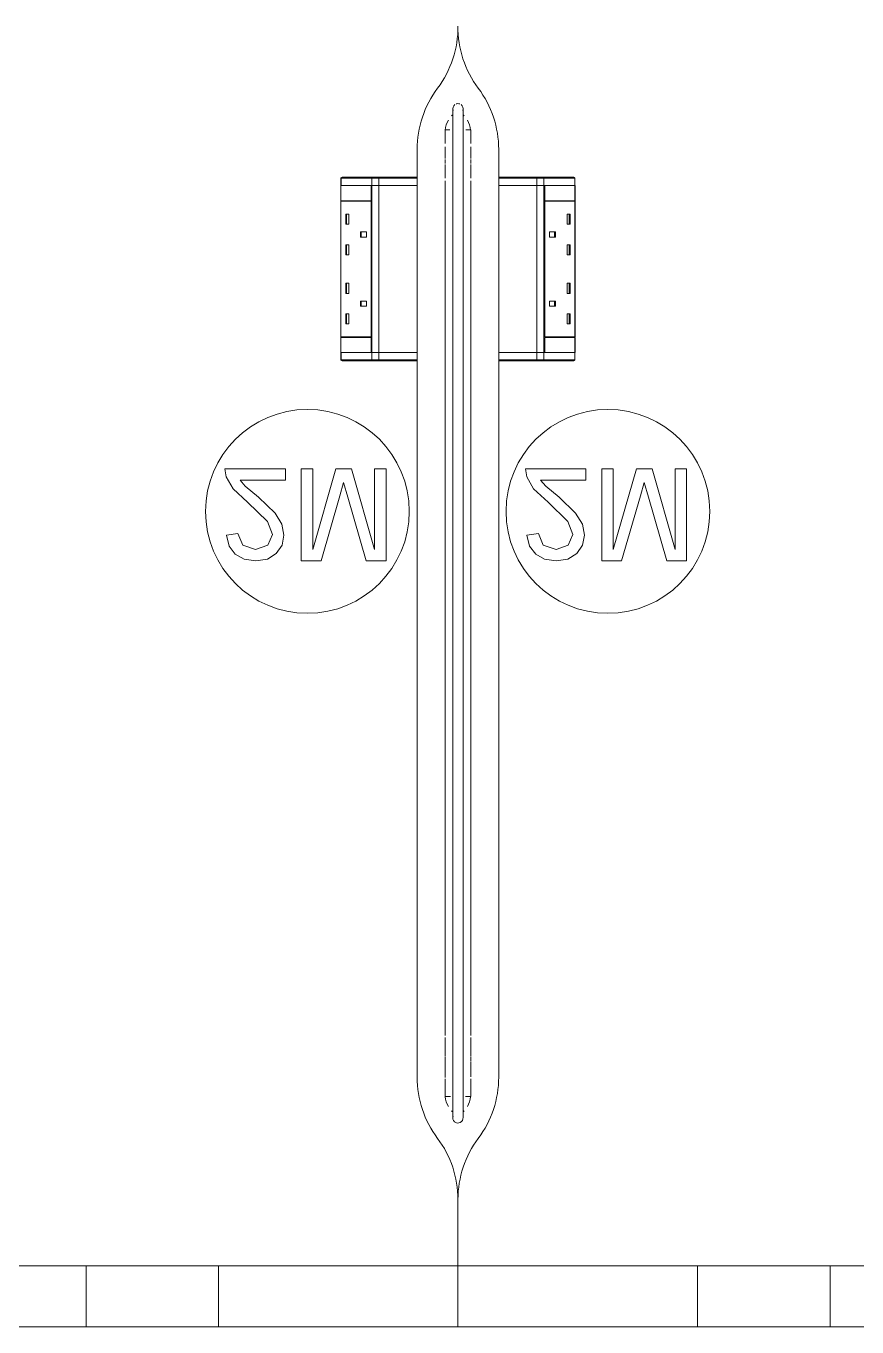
# Model space of a CAD drawing. Header units: millimetres. Extents: x 79795 to 317870, y -36033 to 97293.
# Drawn here: x 203024 to 203840, y 10676 to 11952 of the extents above; entities that cross this region are included whole.
import ezdxf

# ---------------------------------------------------------------- set-up
doc = ezdxf.new("R2010")
doc.units = ezdxf.units.MM
doc.header["$MEASUREMENT"] = 0
doc.layers.add('I-FURN', color=8, linetype='CONTINUOUS', lineweight=9)

msp = doc.modelspace()

# ---------------------------------------------------------------- linework, layer by layer
at = {"layer": 'I-FURN'}
for p, q in [((203443.1, 11871), (203443.1, 11870.9)), ((203443.1, 11870.9), (203443.1, 11870.7)), ((203443.1, 11870.7), (203443.1, 11870.5)), ((203443.1, 11870.5), (203443.1, 11870.1)), ((203443.1, 11870.1), (203443.1, 11869.6)), ((203443.1, 11869.6), (203443.1, 11868.9)), ((203443.1, 11868.9), (203443.1, 11868.2)), ((203443.1, 11868.2), (203443.1, 11867.4)), ((203453.1, 11870.9), (203453.1, 11871)), ((203453.1, 11871), (203453.1, 11871)), ((203453.1, 11870.7), (203453.1, 11870.9)), ((203453.1, 11870.4), (203453.1, 11870.7)), ((203453.1, 11869.9), (203453.1, 11870.4)), ((203453.1, 11869.4), (203453.1, 11869.9)), ((203453.1, 11868.8), (203453.1, 11869.4)), ((203453.1, 11868), (203453.1, 11868.8)), ((203453.1, 11867.1), (203453.1, 11868)), ((203443.1, 11867.4), (203443.1, 11866.4)), ((203443.1, 11866.4), (203443.1, 11865.4)), ((203443.1, 11865.4), (203443.1, 11864.2)), ((203443.1, 11864.2), (203443.1, 11863)), ((203443.1, 11863), (203443.1, 11861.6)), ((203443.1, 11861.6), (203443.1, 11860.1)), ((203443.1, 11860.1), (203443.1, 11858.6)), ((203443.1, 11858.6), (203443.1, 11856.9)), ((203443.1, 11856.9), (203443.1, 11855.2)), ((203443.1, 11855.2), (203443.1, 11853.4)), ((203453.1, 11866.2), (203453.1, 11867.1)), ((203453.1, 11865.1), (203453.1, 11866.2)), ((203453.1, 11863.9), (203453.1, 11865.1)), ((203453.1, 11862.6), (203453.1, 11863.9)), ((203453.1, 11861.2), (203453.1, 11862.6)), ((203453.1, 11859.7), (203453.1, 11861.2)), ((203453.1, 11858.1), (203453.1, 11859.7)), ((203453.1, 11856.5), (203453.1, 11858.1)), ((203453.1, 11854.7), (203453.1, 11856.5)), ((203440.1, 11850.1), (203435.6, 11850.1)), ((203435.6, 11846.6), (203435.6, 11850.1)), ((203435.6, 11845.4), (203435.6, 11846.3)), ((203435.6, 11837), (203435.6, 11845)), ((203443.1, 11853.4), (203443.1, 11851.5)), ((203443.1, 11851.5), (203443.1, 11849.5)), ((203443.1, 11849.5), (203443.1, 11847.4)), ((203443.1, 11847.4), (203443.1, 11845.2)), ((203443.1, 11845.2), (203443.1, 11843)), ((203443.1, 11843), (203443.1, 11840.7)), ((203453.1, 11852.9), (203453.1, 11854.7)), ((203453.1, 11850.9), (203453.1, 11852.9)), ((203453.1, 11848.9), (203453.1, 11850.9)), ((203453.1, 11846.8), (203453.1, 11848.9)), ((203453.1, 11844.6), (203453.1, 11846.8)), ((203453.1, 11842.4), (203453.1, 11844.6)), ((203453.1, 11840.1), (203453.1, 11842.4)), ((203460.6, 11850.1), (203456, 11850.1)), ((203460.6, 11850.1), (203460.6, 11846.6)), ((203460.6, 11846.3), (203460.6, 11845.4)), ((203460.6, 11845), (203460.6, 11837)), ((203408.1, 11802.8), (203408.1, 11831)), ((203408.1, 11831), (203408.1, 11802.8)), ((203435.6, 11822), (203435.6, 11833.5)), ((203443.1, 11840.7), (203443.1, 11838.4)), ((203443.1, 11838.4), (203443.1, 11836)), ((203443.1, 11836), (203443.1, 11833.5)), ((203443.1, 11833.5), (203443.1, 11831)), ((203443.1, 11831), (203443.1, 11828.4)), ((203453.1, 11837.7), (203453.1, 11840.1)), ((203453.1, 11835.3), (203453.1, 11837.7)), ((203453.1, 11832.8), (203453.1, 11835.3)), ((203453.1, 11830.3), (203453.1, 11832.8)), ((203453.1, 11827.7), (203453.1, 11830.3)), ((203460.6, 11833.5), (203460.6, 11822)), ((203488.1, 11831), (203488.1, 11802.8)), ((203488.1, 11802.8), (203488.1, 11831)), ((203435.6, 11817.1), (203435.6, 11821.2)), ((203443.1, 11828.4), (203443.1, 11825.8)), ((203443.1, 11825.8), (203443.1, 11823.1)), ((203443.1, 11823.1), (203443.1, 11820.4)), ((203443.1, 11820.4), (203443.1, 11817.7)), ((203443.1, 11817.7), (203443.1, 11814.9)), ((203453.1, 11825), (203453.1, 11827.7)), ((203453.1, 11822.4), (203453.1, 11825)), ((203453.1, 11819.7), (203453.1, 11822.4)), ((203453.1, 11816.9), (203453.1, 11819.7)), ((203453.1, 11814.1), (203453.1, 11816.9)), ((203460.6, 11821.2), (203460.6, 11817.1)), ((203435.6, 11803), (203435.6, 11816.3)), ((203443.1, 11814.9), (203443.1, 11812.1)), ((203443.1, 11812.1), (203443.1, 11809.3)), ((203443.1, 11809.3), (203443.1, 11806.5)), ((203443.1, 11806.5), (203443.1, 11803.7)), ((203453.1, 11811.4), (203453.1, 11814.1)), ((203453.1, 11808.5), (203453.1, 11811.4)), ((203453.1, 11805.7), (203453.1, 11808.5)), ((203453.1, 11802.9), (203453.1, 11805.7)), ((203460.6, 11816.3), (203460.6, 11803)), ((203333.1, 11795.7), (203333.1, 11780.7)), ((203362.9, 11795.7), (203333.1, 11795.7)), ((203333.3, 11795.8), (203333.3, 11802.8)), ((203333.4, 11802.8), (203333.3, 11802.8)), ((203333.3, 11795.8), (203333.3, 11802.8)), ((203333.3, 11795.8), (203333.3, 11802.8)), ((203333.4, 11795.8), (203333.3, 11795.8)), ((203333.3, 11631.8), (203333.3, 11795.7)), ((203363.7, 11802.8), (203333.4, 11802.8)), ((203333.4, 11802.8), (203333.4, 11795.8)), ((203363.7, 11795.8), (203333.4, 11795.8)), ((203333.6, 11803.6), (203333.6, 11803.5)), ((203334.3, 11803.8), (203364.5, 11803.8)), ((203334.3, 11803.8), (203364.5, 11803.8)), ((203362.9, 11780.7), (203362.9, 11795.7)), ((203362.9, 11795.7), (203365.3, 11795.7)), ((203363.1, 11795.7), (203363.1, 11780.7)), ((203363.7, 11795.7), (203363.1, 11795.7)), ((203370.6, 11802.8), (203363.7, 11802.8)), ((203363.7, 11802.8), (203363.7, 11795.8)), ((203370.6, 11795.8), (203363.7, 11795.8)), ((203363.7, 11795.7), (203370.6, 11795.7)), ((203363.7, 11631.8), (203363.7, 11795.7)), ((203403.1, 11803.8), (203364.5, 11803.8)), ((203364.5, 11803.8), (203370.1, 11803.8)), ((203370.1, 11803.8), (203407.1, 11803.8)), ((203408.1, 11802.8), (203370.6, 11802.8)), ((203370.6, 11802.8), (203370.6, 11795.8)), ((203408.1, 11795.8), (203370.6, 11795.8)), ((203370.6, 11795.7), (203408.1, 11795.7)), ((203370.6, 11631.8), (203370.6, 11795.7)), ((203403.1, 11802.8), (203403.1, 11803.8)), ((203407.1, 11803.8), (203403.1, 11803.8)), ((203407.1, 11803.8), (203407.1, 11803.8)), ((203408.1, 11802.8), (203408.1, 11795.8)), ((203408.1, 11802.8), (203408.1, 11795.8)), ((203408.1, 11795.7), (203408.1, 11631.8)), ((203408.1, 11631.8), (203408.1, 11795.7)), ((203435.6, 10961.9), (203435.6, 11800.1)), ((203443.1, 11803.7), (203443.1, 11800.8)), ((203443.1, 11800.8), (203443.1, 11800.1)), ((203443.1, 11800.1), (203443.1, 10961.9)), ((203453.1, 11800.1), (203453.1, 11802.9)), ((203453.1, 10961.9), (203453.1, 11800.1)), ((203460.6, 11800.1), (203460.6, 10961.9)), ((203488.1, 11795.8), (203488.1, 11802.8)), ((203525.5, 11802.8), (203488.1, 11802.8)), ((203488.1, 11802.8), (203488.1, 11795.8)), ((203525.5, 11795.8), (203488.1, 11795.8)), ((203488.1, 11631.8), (203488.1, 11795.7)), ((203488.1, 11795.7), (203488.1, 11631.8)), ((203488.1, 11795.7), (203525.5, 11795.7)), ((203493.1, 11803.8), (203489.1, 11803.8)), ((203489.1, 11803.8), (203526.1, 11803.8)), ((203493.1, 11803.8), (203493.1, 11802.8)), ((203531.6, 11803.8), (203493.1, 11803.8)), ((203532.5, 11802.8), (203525.5, 11802.8)), ((203525.5, 11802.8), (203525.5, 11795.8)), ((203532.5, 11795.8), (203525.5, 11795.8)), ((203525.5, 11795.7), (203525.5, 11631.8)), ((203525.5, 11795.7), (203532.5, 11795.7)), ((203526.1, 11803.8), (203531.6, 11803.8)), ((203531.6, 11803.8), (203561.9, 11803.8)), ((203531.6, 11803.8), (203561.9, 11803.8)), ((203562.7, 11802.8), (203532.5, 11802.8)), ((203532.5, 11802.8), (203532.5, 11795.8)), ((203562.7, 11795.8), (203532.5, 11795.8)), ((203532.5, 11795.7), (203532.5, 11631.8)), ((203533.1, 11795.7), (203532.5, 11795.7)), ((203533.1, 11780.7), (203533.1, 11795.7)), ((203533.3, 11795.7), (203533.3, 11780.7)), ((203563.1, 11795.7), (203533.3, 11795.7)), ((203562.6, 11803.5), (203562.6, 11803.6)), ((203562.9, 11802.8), (203562.7, 11802.8)), ((203562.7, 11802.8), (203562.7, 11795.8)), ((203562.9, 11795.8), (203562.7, 11795.8)), ((203562.9, 11802.8), (203562.9, 11795.8)), ((203562.9, 11802.8), (203562.9, 11795.8)), ((203562.9, 11795.8), (203562.9, 11802.8)), ((203562.9, 11795.7), (203562.9, 11631.8)), ((203563.1, 11780.7), (203563.1, 11795.7)), ((203333.1, 11780.7), (203362.9, 11780.7)), ((203333.1, 11780.2), (203333.1, 11647.2)), ((203333.1, 11780.2), (203362.9, 11780.2)), ((203333.4, 11780.7), (203333.4, 11780.2)), ((203362.9, 11647.2), (203362.9, 11780.2)), ((203363.1, 11780.2), (203363.1, 11647.2)), ((203533.1, 11647.2), (203533.1, 11780.2)), ((203533.3, 11780.7), (203563.1, 11780.7)), ((203533.3, 11780.2), (203533.3, 11647.2)), ((203563.1, 11780.2), (203533.3, 11780.2)), ((203562.7, 11780.2), (203562.7, 11780.7)), ((203563.1, 11647.2), (203563.1, 11780.2)), ((203338.1, 11767.6), (203340.9, 11767.6)), ((203338.1, 11757.6), (203338.1, 11767.6)), ((203338.8, 11757.6), (203338.8, 11767.6)), ((203340.9, 11757.6), (203340.9, 11767.6)), ((203558.1, 11767.6), (203555.2, 11767.6)), ((203555.2, 11767.6), (203555.2, 11757.6)), ((203557.4, 11767.6), (203557.4, 11757.6)), ((203558.1, 11767.6), (203558.1, 11757.6)), ((203338.1, 11757.6), (203340.9, 11757.6)), ((203558.1, 11757.6), (203555.2, 11757.6)), ((203352.4, 11750.1), (203358.2, 11750.1)), ((203352.4, 11745.1), (203352.4, 11750.1)), ((203352.4, 11745.1), (203358.2, 11745.1)), ((203353.2, 11745.1), (203353.2, 11750.1)), ((203358.2, 11745.1), (203358.2, 11750.1)), ((203538, 11745.1), (203538, 11750.1)), ((203538, 11750.1), (203543.8, 11750.1)), ((203543.8, 11745.1), (203538, 11745.1)), ((203543, 11750.1), (203543, 11745.1)), ((203543.8, 11750.1), (203543.8, 11745.1)), ((203338.1, 11737.6), (203340.9, 11737.6)), ((203338.1, 11727.6), (203338.1, 11737.6)), ((203338.1, 11727.6), (203340.9, 11727.6)), ((203338.8, 11727.6), (203338.8, 11737.6)), ((203340.9, 11727.6), (203340.9, 11737.6)), ((203558.1, 11737.6), (203555.2, 11737.6)), ((203555.2, 11737.6), (203555.2, 11727.6)), ((203558.1, 11727.6), (203555.2, 11727.6)), ((203557.4, 11737.6), (203557.4, 11727.6)), ((203558.1, 11737.6), (203558.1, 11727.6)), ((203338.1, 11699.8), (203340.9, 11699.8)), ((203338.1, 11689.8), (203338.1, 11699.8)), ((203338.1, 11689.8), (203340.9, 11689.8)), ((203338.8, 11689.8), (203338.8, 11699.8)), ((203340.9, 11689.8), (203340.9, 11699.8)), ((203558.1, 11699.8), (203555.2, 11699.8)), ((203555.2, 11699.8), (203555.2, 11689.8)), ((203558.1, 11689.8), (203555.2, 11689.8)), ((203557.4, 11699.8), (203557.4, 11689.8)), ((203558.1, 11699.8), (203558.1, 11689.8)), ((203352.4, 11682.3), (203358.2, 11682.3)), ((203352.4, 11677.3), (203352.4, 11682.3)), ((203358.2, 11677.3), (203352.4, 11677.3)), ((203353.2, 11677.3), (203353.2, 11682.3)), ((203358.2, 11682.3), (203358.2, 11677.3)), ((203543.8, 11682.3), (203538, 11682.3)), ((203538, 11682.3), (203538, 11677.3)), ((203543.8, 11677.3), (203538, 11677.3)), ((203543, 11682.3), (203543, 11677.3)), ((203543.8, 11682.3), (203543.8, 11677.3)), ((203338.1, 11669.8), (203340.9, 11669.8)), ((203338.1, 11659.8), (203338.1, 11669.8)), ((203338.8, 11659.8), (203338.8, 11669.8)), ((203340.9, 11659.8), (203340.9, 11669.8)), ((203558.1, 11669.8), (203555.2, 11669.8)), ((203555.2, 11669.8), (203555.2, 11659.8)), ((203557.4, 11669.8), (203557.4, 11659.8)), ((203558.1, 11669.8), (203558.1, 11659.8)), ((203338.1, 11659.8), (203340.9, 11659.8)), ((203558.1, 11659.8), (203555.2, 11659.8)), ((203333.1, 11647.2), (203362.9, 11647.2)), ((203362.9, 11646.7), (203333.1, 11646.7)), ((203333.1, 11646.7), (203333.1, 11631.7)), ((203333.4, 11647.2), (203333.4, 11646.7)), ((203362.9, 11631.7), (203362.9, 11646.7)), ((203363.1, 11646.7), (203363.1, 11631.8)), ((203533.1, 11631.8), (203533.1, 11646.7)), ((203563.1, 11647.2), (203533.3, 11647.2)), ((203533.3, 11646.7), (203533.3, 11631.7)), ((203563.1, 11646.7), (203533.3, 11646.7)), ((203562.7, 11646.7), (203562.7, 11647.2)), ((203563.1, 11631.7), (203563.1, 11646.7)), ((203333.1, 11631.7), (203362.9, 11631.7)), ((203333.3, 11624.7), (203333.3, 11631.7)), ((203333.3, 11624.7), (203333.3, 11631.7)), ((203333.3, 11631.7), (203333.3, 11624.7)), ((203333.3, 11631.7), (203333.4, 11631.7)), ((203333.4, 11624.7), (203333.4, 11631.7)), ((203333.4, 11631.7), (203363.7, 11631.7)), ((203363.1, 11631.8), (203363.7, 11631.8)), ((203370.6, 11631.8), (203363.7, 11631.8)), ((203363.7, 11624.7), (203363.7, 11631.7)), ((203363.7, 11631.7), (203370.6, 11631.7)), ((203408.1, 11631.8), (203370.6, 11631.8)), ((203370.6, 11624.7), (203370.6, 11631.7)), ((203370.6, 11631.7), (203408.1, 11631.7)), ((203408.1, 11631.7), (203408.1, 11624.7)), ((203408.1, 11624.7), (203408.1, 11631.7)), ((203525.5, 11631.8), (203488.1, 11631.8)), ((203488.1, 11624.7), (203488.1, 11631.7)), ((203488.1, 11624.7), (203488.1, 11631.7)), ((203488.1, 11631.7), (203525.5, 11631.7)), ((203532.5, 11631.8), (203525.5, 11631.8)), ((203525.5, 11624.7), (203525.5, 11631.7)), ((203525.5, 11631.7), (203532.5, 11631.7)), ((203533.3, 11631.7), (203530.8, 11631.7)), ((203532.5, 11631.8), (203533.1, 11631.8)), ((203532.5, 11624.7), (203532.5, 11631.7)), ((203532.5, 11631.7), (203562.7, 11631.7)), ((203533.3, 11631.7), (203563.1, 11631.7)), ((203562.7, 11624.7), (203562.7, 11631.7)), ((203562.7, 11631.7), (203562.9, 11631.7)), ((203562.9, 11631.7), (203562.9, 11624.7)), ((203562.9, 11631.7), (203562.9, 11624.7)), ((203562.9, 11631.7), (203562.9, 11624.7)), ((203333.3, 11624.7), (203333.4, 11624.7)), ((203333.4, 11624.7), (203363.7, 11624.7)), ((203333.6, 11623.9), (203333.6, 11623.9)), ((203364.5, 11623.7), (203334.3, 11623.7)), ((203364.5, 11623.7), (203334.3, 11623.7)), ((203363.7, 11624.7), (203370.6, 11624.7)), ((203364.5, 11623.7), (203403.1, 11623.7)), ((203370.1, 11623.7), (203364.5, 11623.7)), ((203407.1, 11623.7), (203370.1, 11623.7)), ((203370.6, 11624.7), (203408.1, 11624.7)), ((203403.1, 11623.7), (203403.1, 11624.7)), ((203403.1, 11623.7), (203407.1, 11623.7)), ((203408.1, 10921), (203408.1, 11624.7)), ((203408.1, 11624.7), (203408.1, 10921)), ((203488.1, 11624.7), (203488.1, 10921)), ((203488.1, 10921), (203488.1, 11624.7)), ((203488.1, 11624.7), (203525.5, 11624.7)), ((203489.1, 11623.7), (203489.1, 11623.7)), ((203526.1, 11623.7), (203489.1, 11623.7)), ((203489.1, 11623.7), (203493.1, 11623.7)), ((203493.1, 11624.7), (203493.1, 11623.7)), ((203493.1, 11623.7), (203531.6, 11623.7)), ((203525.5, 11624.7), (203532.5, 11624.7)), ((203531.6, 11623.7), (203526.1, 11623.7)), ((203561.9, 11623.7), (203531.6, 11623.7)), ((203561.9, 11623.7), (203531.6, 11623.7)), ((203532.5, 11624.7), (203562.7, 11624.7)), ((203562.6, 11623.9), (203562.6, 11623.9)), ((203562.7, 11624.7), (203562.9, 11624.7)), ((203278.7, 11517.8), (203219.4, 11517.8)), ((203219.4, 11517.8), (203220.6, 11510)), ((203278.7, 11506.5), (203278.7, 11517.8)), ((203294.2, 11517.8), (203294.2, 11427.4)), ((203305.5, 11517.8), (203294.2, 11517.8)), ((203328.3, 11517.8), (203305.5, 11438.7)), ((203305.5, 11438.7), (203305.5, 11517.8)), ((203343.6, 11517.8), (203328.3, 11517.8)), ((203366.3, 11438.7), (203343.6, 11517.8)), ((203377.6, 11517.8), (203366.3, 11517.8)), ((203366.3, 11517.8), (203366.3, 11438.7)), ((203377.6, 11427.4), (203377.6, 11517.8)), ((203573.7, 11517.8), (203514.4, 11517.8)), ((203514.4, 11517.8), (203515.6, 11510)), ((203573.7, 11506.5), (203573.7, 11517.8)), ((203589.2, 11517.8), (203589.2, 11427.4)), ((203600.5, 11517.8), (203589.2, 11517.8)), ((203623.3, 11517.8), (203600.5, 11438.7)), ((203600.5, 11438.7), (203600.5, 11517.8)), ((203638.6, 11517.8), (203623.3, 11517.8)), ((203661.3, 11438.7), (203638.6, 11517.8)), ((203672.6, 11517.8), (203661.3, 11517.8)), ((203661.3, 11517.8), (203661.3, 11438.7)), ((203672.6, 11427.4), (203672.6, 11517.8)), ((203220.6, 11510), (203227.4, 11498)), ((203227.4, 11498), (203241.6, 11484.9)), ((203239.4, 11500.8), (203234.3, 11506.5)), ((203234.3, 11506.5), (203278.7, 11506.5)), ((203252.4, 11489.9), (203239.4, 11500.8)), ((203332.2, 11491.1), (203335.9, 11504.4)), ((203335.9, 11504.4), (203340, 11490)), ((203515.6, 11510), (203522.4, 11498)), ((203522.4, 11498), (203536.6, 11484.9)), ((203534.4, 11500.8), (203529.3, 11506.5)), ((203529.3, 11506.5), (203573.7, 11506.5)), ((203547.4, 11489.9), (203534.4, 11500.8)), ((203627.2, 11491.1), (203630.9, 11504.4)), ((203630.9, 11504.4), (203635, 11490)), ((203268.6, 11474.4), (203252.4, 11489.9)), ((203313.7, 11427.4), (203332.2, 11491.1)), ((203340, 11490), (203358.1, 11427.4)), ((203563.6, 11474.4), (203547.4, 11489.9)), ((203608.7, 11427.4), (203627.2, 11491.1)), ((203635, 11490), (203653.1, 11427.4)), ((203241.6, 11484.9), (203261.1, 11466.1)), ((203275.3, 11463.3), (203268.6, 11474.4)), ((203536.6, 11484.9), (203556.1, 11466.1)), ((203570.3, 11463.3), (203563.6, 11474.4)), ((203261.1, 11466.1), (203266, 11453.3)), ((203277.3, 11452.6), (203275.3, 11463.3)), ((203556.1, 11466.1), (203561, 11453.3)), ((203572.3, 11452.6), (203570.3, 11463.3)), ((203232.1, 11454.3), (203220.8, 11452.8)), ((203220.8, 11452.8), (203223.5, 11441.9)), ((203236.8, 11442.8), (203232.1, 11454.3)), ((203266, 11453.3), (203261.4, 11442.9)), ((203275.4, 11442.8), (203277.3, 11452.6)), ((203527.1, 11454.3), (203515.8, 11452.8)), ((203515.8, 11452.8), (203518.5, 11441.9)), ((203531.8, 11442.8), (203527.1, 11454.3)), ((203561, 11453.3), (203556.4, 11442.9)), ((203570.4, 11442.8), (203572.3, 11452.6)), ((203223.5, 11441.9), (203229.4, 11433.9)), ((203249.4, 11438.7), (203236.8, 11442.8)), ((203261.4, 11442.9), (203249.4, 11438.7)), ((203261.1, 11429.2), (203269.8, 11434.7)), ((203269.8, 11434.7), (203275.4, 11442.8)), ((203518.5, 11441.9), (203524.4, 11433.9)), ((203544.4, 11438.7), (203531.8, 11442.8)), ((203556.4, 11442.9), (203544.4, 11438.7)), ((203556.1, 11429.2), (203564.8, 11434.7)), ((203564.8, 11434.7), (203570.4, 11442.8)), ((203229.4, 11433.9), (203238.2, 11429)), ((203238.2, 11429), (203249.6, 11427.4)), ((203249.6, 11427.4), (203261.1, 11429.2)), ((203294.2, 11427.4), (203313.7, 11427.4)), ((203358.1, 11427.4), (203377.6, 11427.4)), ((203524.4, 11433.9), (203533.2, 11429)), ((203533.2, 11429), (203544.6, 11427.4)), ((203544.6, 11427.4), (203556.1, 11429.2)), ((203589.2, 11427.4), (203608.7, 11427.4)), ((203653.1, 11427.4), (203672.6, 11427.4)), ((203443.1, 10961.9), (203443.1, 10958.6)), ((203453.1, 10961), (203453.1, 10961.9)), ((203435.6, 10942.1), (203435.6, 10959.8)), ((203443.1, 10958.6), (203443.1, 10955.4)), ((203443.1, 10955.4), (203443.1, 10952.2)), ((203443.1, 10952.2), (203443.1, 10949)), ((203453.1, 10957.8), (203453.1, 10961)), ((203453.1, 10954.5), (203453.1, 10957.8)), ((203453.1, 10951.3), (203453.1, 10954.5)), ((203453.1, 10948.1), (203453.1, 10951.3)), ((203460.6, 10959.8), (203460.6, 10942.1)), ((203435.6, 10936.5), (203435.6, 10941.4)), ((203435.6, 10920.8), (203435.6, 10936.6)), ((203443.1, 10949), (203443.1, 10945.8)), ((203443.1, 10945.8), (203443.1, 10942.6)), ((203443.1, 10942.6), (203443.1, 10939.5)), ((203443.1, 10939.5), (203443.1, 10936.4)), ((203443.1, 10936.4), (203443.1, 10933.4)), ((203453.1, 10945), (203453.1, 10948.1)), ((203453.1, 10941.8), (203453.1, 10945)), ((203453.1, 10938.7), (203453.1, 10941.8)), ((203453.1, 10935.6), (203453.1, 10938.7)), ((203460.6, 10941.4), (203460.6, 10936.5)), ((203443.1, 10933.4), (203443.1, 10930.4)), ((203443.1, 10930.4), (203443.1, 10927.4)), ((203443.1, 10927.4), (203443.1, 10924.5)), ((203443.1, 10924.5), (203443.1, 10921.7)), ((203453.1, 10932.6), (203453.1, 10935.6)), ((203453.1, 10929.6), (203453.1, 10932.6)), ((203453.1, 10926.6), (203453.1, 10929.6)), ((203453.1, 10923.7), (203453.1, 10926.6)), ((203453.1, 10920.9), (203453.1, 10923.7)), ((203460.6, 10935.6), (203460.6, 10921.3)), ((203435.6, 10901.9), (203435.6, 10919.5)), ((203443.1, 10921.7), (203443.1, 10918.9)), ((203443.1, 10918.9), (203443.1, 10916.2)), ((203443.1, 10916.2), (203443.1, 10913.6)), ((203443.1, 10913.6), (203443.1, 10911)), ((203443.1, 10911), (203443.1, 10908.5)), ((203453.1, 10918.2), (203453.1, 10920.9)), ((203453.1, 10915.5), (203453.1, 10918.2)), ((203453.1, 10912.9), (203453.1, 10915.5)), ((203453.1, 10910.3), (203453.1, 10912.9)), ((203460.6, 10919.5), (203460.6, 10901.9)), ((203435.6, 10906.4), (203435.6, 10907.5)), ((203435.6, 10901.9), (203440.8, 10901.9)), ((203443.1, 10908.5), (203443.1, 10906.1)), ((203443.1, 10906.1), (203443.1, 10903.8)), ((203443.1, 10903.8), (203443.1, 10901.6)), ((203443.1, 10901.6), (203443.1, 10899.5)), ((203443.1, 10899.5), (203443.1, 10897.5)), ((203453.1, 10907.9), (203453.1, 10910.3)), ((203453.1, 10905.5), (203453.1, 10907.9)), ((203453.1, 10903.2), (203453.1, 10905.5)), ((203453.1, 10901.1), (203453.1, 10903.2)), ((203453.1, 10899), (203453.1, 10901.1)), ((203453.1, 10897), (203453.1, 10899)), ((203455.4, 10901.9), (203460.6, 10901.9)), ((203460.6, 10907.5), (203460.6, 10906.4)), ((203443.1, 10897.5), (203443.1, 10895.6)), ((203443.1, 10895.6), (203443.1, 10893.8)), ((203443.1, 10893.8), (203443.1, 10892.1)), ((203443.1, 10892.1), (203443.1, 10890.5)), ((203443.1, 10890.5), (203443.1, 10889.1)), ((203443.1, 10889.1), (203443.1, 10887.7)), ((203443.1, 10887.7), (203443.1, 10886.5)), ((203443.1, 10886.5), (203443.1, 10885.4)), ((203443.1, 10885.4), (203443.1, 10884.4)), ((203453.1, 10895.1), (203453.1, 10897)), ((203453.1, 10893.3), (203453.1, 10895.1)), ((203453.1, 10891.7), (203453.1, 10893.3)), ((203453.1, 10890.1), (203453.1, 10891.7)), ((203453.1, 10888.7), (203453.1, 10890.1)), ((203453.1, 10887.4), (203453.1, 10888.7)), ((203453.1, 10886.2), (203453.1, 10887.4)), ((203453.1, 10885.1), (203453.1, 10886.2)), ((203443.1, 10884.4), (203443.1, 10883.5)), ((203443.1, 10883.5), (203443.1, 10882.8)), ((203443.1, 10882.8), (203443.1, 10882.1)), ((203443.1, 10882.1), (203443.1, 10881.7)), ((203443.1, 10881.7), (203443.1, 10881.3)), ((203443.1, 10881.3), (203443.1, 10881.1)), ((203443.1, 10881.1), (203443.1, 10881)), ((203443.1, 10881), (203443.1, 10881)), ((203453.1, 10884.1), (203453.1, 10885.1)), ((203453.1, 10883.3), (203453.1, 10884.1)), ((203453.1, 10882.6), (203453.1, 10883.3)), ((203453.1, 10882), (203453.1, 10882.6)), ((203453.1, 10881.6), (203453.1, 10882)), ((203453.1, 10881.2), (203453.1, 10881.6)), ((203453.1, 10881), (203453.1, 10881.2)), ((203453.1, 10881), (203453.1, 10881)), ((203448.1, 10676), (203448.1, 10801)), ((203448.1, 10801), (203448.1, 10676)), ((203448.1, 10801), (203448.1, 10676)), ((203448.1, 10676), (203448.1, 10801)), ((202648.1, 10736), (203083.1, 10736)), ((204208.1, 10736), (202688.1, 10736)), ((203083.1, 10736), (203213.1, 10736)), ((203083.1, 10676), (203083.1, 10736)), ((203083.1, 10676), (203083.1, 10736)), ((203213.1, 10736), (203683.1, 10736)), ((203213.1, 10676), (203213.1, 10736)), ((203213.1, 10676), (203213.1, 10736)), ((203683.1, 10736), (203813.5, 10736)), ((203683.1, 10676), (203683.1, 10736)), ((203683.1, 10676), (203683.1, 10736)), ((203813.5, 10736), (204248.1, 10736)), ((203813.5, 10676), (203813.5, 10736)), ((203813.5, 10676), (203813.5, 10736)), ((202648.1, 10676), (203448.1, 10676)), ((203448.1, 10676), (202648.1, 10676)), ((203083.1, 10676), (202648.1, 10676)), ((202688.1, 10676), (204208.1, 10676)), ((203213.1, 10676), (203083.1, 10676)), ((203683.1, 10676), (203213.1, 10676)), ((203448.1, 10676), (204248.1, 10676)), ((204248.1, 10676), (203448.1, 10676)), ((203813.5, 10676), (203683.1, 10676)), ((204248.1, 10676), (203813.5, 10676))]:
    msp.add_line(p, q, dxfattribs=at)
at = {"layer": 'I-FURN', "flags": 128}
for points in [[(203333.4, 11803.3), (203333.4, 11803.3), (203333.4, 11803.2), (203333.3, 11803.2), (203333.3, 11803.2), (203333.3, 11803.1), (203333.3, 11803.1), (203333.3, 11803), (203333.3, 11803), (203333.3, 11803), (203333.3, 11802.9), (203333.3, 11802.9), (203333.3, 11802.8), (203333.3, 11802.8), (203333.3, 11802.8)], [(203364.5, 11803.8), (203364.6, 11803.8), (203364.7, 11803.8), (203364.8, 11803.8), (203364.9, 11803.8), (203365.1, 11803.8), (203365.2, 11803.8), (203365.3, 11803.8), (203365.4, 11803.8), (203365.6, 11803.8), (203365.7, 11803.8), (203365.8, 11803.8), (203366, 11803.8), (203366.1, 11803.8), (203366.3, 11803.8), (203366.4, 11803.8), (203366.6, 11803.8), (203366.7, 11803.8), (203366.9, 11803.8), (203367, 11803.8), (203367.2, 11803.8), (203367.3, 11803.8), (203367.5, 11803.8), (203367.6, 11803.8), (203367.8, 11803.8), (203368, 11803.8), (203368.1, 11803.8), (203368.3, 11803.8), (203368.4, 11803.8), (203368.6, 11803.8), (203368.8, 11803.8), (203368.9, 11803.8), (203369.1, 11803.8), (203369.2, 11803.8), (203369.4, 11803.8), (203369.5, 11803.8), (203369.7, 11803.8), (203369.8, 11803.8), (203369.9, 11803.8), (203370.1, 11803.8)], [(203370.1, 11803.8), (203372.8, 11803.8), (203375.5, 11803.8), (203378.2, 11803.8), (203380.7, 11803.8), (203383.1, 11803.8), (203385.4, 11803.8), (203387.7, 11803.8), (203389.8, 11803.8), (203391.8, 11803.8), (203393.7, 11803.8), (203395.5, 11803.8), (203397.2, 11803.8), (203398.7, 11803.8), (203400.1, 11803.8), (203401.4, 11803.8), (203402.6, 11803.8), (203403.7, 11803.8), (203404.6, 11803.8), (203405.4, 11803.8), (203406, 11803.8), (203406.5, 11803.8), (203406.9, 11803.8), (203407.1, 11803.8)], [(203407.1, 11803.8), (203407.1, 11803.8), (203407.1, 11803.8), (203407.1, 11803.8), (203407, 11803.8), (203407, 11803.8), (203407, 11803.8), (203406.9, 11803.8), (203406.9, 11803.8), (203406.8, 11803.8), (203406.8, 11803.8), (203406.7, 11803.8), (203406.6, 11803.8), (203406.6, 11803.8), (203406.5, 11803.8), (203406.4, 11803.8), (203406.3, 11803.8), (203406.2, 11803.8), (203406.1, 11803.8), (203406, 11803.8), (203405.9, 11803.8), (203405.8, 11803.8), (203405.6, 11803.8), (203405.5, 11803.8), (203405.4, 11803.8), (203405.3, 11803.8), (203405.1, 11803.8), (203405, 11803.8), (203404.8, 11803.8), (203404.7, 11803.8), (203404.5, 11803.8), (203404.4, 11803.8), (203404.2, 11803.8), (203404.1, 11803.8), (203403.9, 11803.8), (203403.8, 11803.8), (203403.6, 11803.8), (203403.5, 11803.8), (203403.3, 11803.8), (203403.1, 11803.8), (203403.1, 11803.8)], [(203408.1, 11802.8), (203408.1, 11802.8), (203408.1, 11802.9), (203408.1, 11802.9), (203408.1, 11803), (203408.1, 11803), (203408.1, 11803), (203408.1, 11803.1), (203408, 11803.1), (203408, 11803.1), (203408, 11803.2), (203408, 11803.2), (203408, 11803.3), (203408, 11803.3), (203407.9, 11803.3), (203407.9, 11803.4), (203407.9, 11803.4), (203407.9, 11803.4), (203407.9, 11803.5), (203407.8, 11803.5), (203407.8, 11803.5), (203407.8, 11803.5), (203407.7, 11803.6), (203407.7, 11803.6), (203407.7, 11803.6), (203407.6, 11803.6), (203407.6, 11803.7), (203407.6, 11803.7), (203407.5, 11803.7), (203407.5, 11803.7), (203407.5, 11803.7), (203407.4, 11803.7), (203407.4, 11803.8), (203407.3, 11803.8), (203407.3, 11803.8), (203407.3, 11803.8), (203407.2, 11803.8), (203407.2, 11803.8), (203407.2, 11803.8), (203407.1, 11803.8), (203407.1, 11803.8)], [(203489.1, 11803.8), (203489, 11803.8), (203489, 11803.8), (203489, 11803.8), (203488.9, 11803.8), (203488.9, 11803.8), (203488.8, 11803.8), (203488.8, 11803.8), (203488.8, 11803.7), (203488.7, 11803.7), (203488.7, 11803.7), (203488.7, 11803.7), (203488.6, 11803.7), (203488.6, 11803.7), (203488.5, 11803.6), (203488.5, 11803.6), (203488.5, 11803.6), (203488.5, 11803.6), (203488.4, 11803.5), (203488.4, 11803.5), (203488.4, 11803.5), (203488.3, 11803.5), (203488.3, 11803.4), (203488.3, 11803.4), (203488.3, 11803.4), (203488.2, 11803.3), (203488.2, 11803.3), (203488.2, 11803.3), (203488.2, 11803.2), (203488.2, 11803.2), (203488.1, 11803.2), (203488.1, 11803.1), (203488.1, 11803.1), (203488.1, 11803), (203488.1, 11803), (203488.1, 11803), (203488.1, 11802.9), (203488.1, 11802.9), (203488.1, 11802.8), (203488.1, 11802.8), (203488.1, 11802.8)], [(203493.1, 11803.8), (203492.9, 11803.8), (203492.8, 11803.8), (203492.6, 11803.8), (203492.4, 11803.8), (203492.3, 11803.8), (203492.1, 11803.8), (203492, 11803.8), (203491.8, 11803.8), (203491.7, 11803.8), (203491.5, 11803.8), (203491.4, 11803.8), (203491.2, 11803.8), (203491.1, 11803.8), (203491, 11803.8), (203490.8, 11803.8), (203490.7, 11803.8), (203490.6, 11803.8), (203490.4, 11803.8), (203490.3, 11803.8), (203490.2, 11803.8), (203490.1, 11803.8), (203490, 11803.8), (203489.9, 11803.8), (203489.8, 11803.8), (203489.7, 11803.8), (203489.6, 11803.8), (203489.6, 11803.8), (203489.5, 11803.8), (203489.4, 11803.8), (203489.4, 11803.8), (203489.3, 11803.8), (203489.2, 11803.8), (203489.2, 11803.8), (203489.2, 11803.8), (203489.1, 11803.8), (203489.1, 11803.8), (203489.1, 11803.8), (203489.1, 11803.8), (203489.1, 11803.8)], [(203489.1, 11803.8), (203489.1, 11803.8), (203489.1, 11803.8)], [(203489.1, 11803.8), (203489.4, 11803.8), (203489.8, 11803.8), (203490.3, 11803.8), (203491, 11803.8), (203491.8, 11803.8), (203492.8, 11803.8), (203493.9, 11803.8), (203495.1, 11803.8), (203496.4, 11803.8), (203497.9, 11803.8), (203499.4, 11803.8), (203501.1, 11803.8), (203503, 11803.8), (203504.9, 11803.8), (203506.9, 11803.8), (203509.1, 11803.8), (203511.4, 11803.8), (203513.7, 11803.8), (203516.2, 11803.8), (203518.7, 11803.8), (203521.3, 11803.8), (203524.1, 11803.8), (203526.1, 11803.8)], [(203526.1, 11803.8), (203526.2, 11803.8), (203526.4, 11803.8), (203526.5, 11803.8), (203526.7, 11803.8), (203526.8, 11803.8), (203527, 11803.8), (203527.1, 11803.8), (203527.3, 11803.8), (203527.4, 11803.8), (203527.6, 11803.8), (203527.7, 11803.8), (203527.9, 11803.8), (203528.1, 11803.8), (203528.2, 11803.8), (203528.4, 11803.8), (203528.5, 11803.8), (203528.7, 11803.8), (203528.8, 11803.8), (203529, 11803.8), (203529.2, 11803.8), (203529.3, 11803.8), (203529.5, 11803.8), (203529.6, 11803.8), (203529.8, 11803.8), (203529.9, 11803.8), (203530.1, 11803.8), (203530.2, 11803.8), (203530.4, 11803.8), (203530.5, 11803.8), (203530.6, 11803.8), (203530.8, 11803.8), (203530.9, 11803.8), (203531, 11803.8), (203531.1, 11803.8), (203531.2, 11803.8), (203531.3, 11803.8), (203531.5, 11803.8), (203531.6, 11803.8), (203531.6, 11803.8)], [(203562.9, 11802.8), (203562.9, 11802.8), (203562.9, 11802.9), (203562.9, 11802.9), (203562.9, 11803), (203562.9, 11803), (203562.9, 11803), (203562.9, 11803.1), (203562.9, 11803.1), (203562.9, 11803.1), (203562.8, 11803.2), (203562.8, 11803.2), (203562.8, 11803.3), (203562.8, 11803.3)], [(203333.3, 11624.7), (203333.3, 11624.6), (203333.3, 11624.6), (203333.3, 11624.6), (203333.3, 11624.5), (203333.3, 11624.5), (203333.3, 11624.4), (203333.3, 11624.4), (203333.3, 11624.4), (203333.3, 11624.3), (203333.3, 11624.3), (203333.3, 11624.2), (203333.4, 11624.2), (203333.4, 11624.2)], [(203370.1, 11623.7), (203369.9, 11623.7), (203369.8, 11623.7), (203369.7, 11623.7), (203369.5, 11623.7), (203369.4, 11623.7), (203369.2, 11623.7), (203369.1, 11623.7), (203368.9, 11623.7), (203368.8, 11623.7), (203368.6, 11623.7), (203368.4, 11623.7), (203368.3, 11623.7), (203368.1, 11623.7), (203368, 11623.7), (203367.8, 11623.7), (203367.6, 11623.7), (203367.5, 11623.7), (203367.3, 11623.7), (203367.2, 11623.7), (203367, 11623.7), (203366.9, 11623.7), (203366.7, 11623.7), (203366.6, 11623.7), (203366.4, 11623.7), (203366.3, 11623.7), (203366.1, 11623.7), (203366, 11623.7), (203365.8, 11623.7), (203365.7, 11623.7), (203365.6, 11623.7), (203365.4, 11623.7), (203365.3, 11623.7), (203365.2, 11623.7), (203365.1, 11623.7), (203364.9, 11623.7), (203364.8, 11623.7), (203364.7, 11623.7), (203364.6, 11623.7), (203364.5, 11623.7)], [(203407.1, 11623.7), (203406.8, 11623.7), (203406.4, 11623.7), (203405.9, 11623.7), (203405.2, 11623.7), (203404.4, 11623.7), (203403.4, 11623.7), (203402.3, 11623.7), (203401.1, 11623.7), (203399.8, 11623.7), (203398.3, 11623.7), (203396.7, 11623.7), (203395, 11623.7), (203393.2, 11623.7), (203391.3, 11623.7), (203389.2, 11623.7), (203387.1, 11623.7), (203384.8, 11623.7), (203382.5, 11623.7), (203380, 11623.7), (203377.5, 11623.7), (203374.8, 11623.7), (203372.1, 11623.7), (203370.1, 11623.7)], [(203403.1, 11623.7), (203403.3, 11623.7), (203403.4, 11623.7), (203403.6, 11623.7), (203403.7, 11623.7), (203403.9, 11623.7), (203404.1, 11623.7), (203404.2, 11623.7), (203404.4, 11623.7), (203404.5, 11623.7), (203404.7, 11623.7), (203404.8, 11623.7), (203404.9, 11623.7), (203405.1, 11623.7), (203405.2, 11623.7), (203405.4, 11623.7), (203405.5, 11623.7), (203405.6, 11623.7), (203405.7, 11623.7), (203405.9, 11623.7), (203406, 11623.7), (203406.1, 11623.7), (203406.2, 11623.7), (203406.3, 11623.7), (203406.4, 11623.7), (203406.5, 11623.7), (203406.5, 11623.7), (203406.6, 11623.7), (203406.7, 11623.7), (203406.8, 11623.7), (203406.8, 11623.7), (203406.9, 11623.7), (203406.9, 11623.7), (203407, 11623.7), (203407, 11623.7), (203407, 11623.7), (203407.1, 11623.7), (203407.1, 11623.7), (203407.1, 11623.7), (203407.1, 11623.7)], [(203407.1, 11623.7), (203407.1, 11623.7), (203407.2, 11623.7), (203407.2, 11623.7), (203407.3, 11623.7), (203407.3, 11623.7), (203407.3, 11623.7), (203407.4, 11623.7), (203407.4, 11623.7), (203407.5, 11623.7), (203407.5, 11623.8), (203407.5, 11623.8), (203407.6, 11623.8), (203407.6, 11623.8), (203407.6, 11623.8), (203407.7, 11623.8), (203407.7, 11623.9), (203407.7, 11623.9), (203407.8, 11623.9), (203407.8, 11623.9), (203407.8, 11624), (203407.8, 11624), (203407.9, 11624), (203407.9, 11624.1), (203407.9, 11624.1), (203407.9, 11624.1), (203408, 11624.2), (203408, 11624.2), (203408, 11624.2), (203408, 11624.3), (203408, 11624.3), (203408, 11624.3), (203408.1, 11624.4), (203408.1, 11624.4), (203408.1, 11624.5), (203408.1, 11624.5), (203408.1, 11624.5), (203408.1, 11624.6), (203408.1, 11624.6), (203408.1, 11624.7), (203408.1, 11624.7)], [(203407.1, 11623.7), (203407.1, 11623.7), (203407.1, 11623.7)], [(203488.1, 11624.7), (203488.1, 11624.6), (203488.1, 11624.6), (203488.1, 11624.6), (203488.1, 11624.5), (203488.1, 11624.5), (203488.1, 11624.4), (203488.1, 11624.4), (203488.1, 11624.4), (203488.1, 11624.3), (203488.2, 11624.3), (203488.2, 11624.2), (203488.2, 11624.2), (203488.2, 11624.2), (203488.2, 11624.1), (203488.3, 11624.1), (203488.3, 11624.1), (203488.3, 11624), (203488.3, 11624), (203488.4, 11624), (203488.4, 11624), (203488.4, 11623.9), (203488.4, 11623.9), (203488.5, 11623.9), (203488.5, 11623.9), (203488.5, 11623.8), (203488.6, 11623.8), (203488.6, 11623.8), (203488.6, 11623.8), (203488.7, 11623.8), (203488.7, 11623.7), (203488.8, 11623.7), (203488.8, 11623.7), (203488.8, 11623.7), (203488.9, 11623.7), (203488.9, 11623.7), (203489, 11623.7), (203489, 11623.7), (203489, 11623.7), (203489.1, 11623.7), (203489.1, 11623.7)], [(203526.1, 11623.7), (203523.3, 11623.7), (203520.6, 11623.7), (203518, 11623.7), (203515.5, 11623.7), (203513.1, 11623.7), (203510.7, 11623.7), (203508.5, 11623.7), (203506.4, 11623.7), (203504.4, 11623.7), (203502.5, 11623.7), (203500.7, 11623.7), (203499, 11623.7), (203497.5, 11623.7), (203496, 11623.7), (203494.7, 11623.7), (203493.6, 11623.7), (203492.5, 11623.7), (203491.6, 11623.7), (203490.8, 11623.7), (203490.2, 11623.7), (203489.7, 11623.7), (203489.3, 11623.7), (203489.1, 11623.7)], [(203489.1, 11623.7), (203489.1, 11623.7), (203489.1, 11623.7), (203489.1, 11623.7), (203489.1, 11623.7), (203489.2, 11623.7), (203489.2, 11623.7), (203489.2, 11623.7), (203489.3, 11623.7), (203489.3, 11623.7), (203489.4, 11623.7), (203489.5, 11623.7), (203489.5, 11623.7), (203489.6, 11623.7), (203489.7, 11623.7), (203489.8, 11623.7), (203489.9, 11623.7), (203490, 11623.7), (203490.1, 11623.7), (203490.2, 11623.7), (203490.3, 11623.7), (203490.4, 11623.7), (203490.5, 11623.7), (203490.7, 11623.7), (203490.8, 11623.7), (203490.9, 11623.7), (203491.1, 11623.7), (203491.2, 11623.7), (203491.3, 11623.7), (203491.5, 11623.7), (203491.6, 11623.7), (203491.8, 11623.7), (203491.9, 11623.7), (203492.1, 11623.7), (203492.2, 11623.7), (203492.4, 11623.7), (203492.6, 11623.7), (203492.7, 11623.7), (203492.9, 11623.7), (203493, 11623.7), (203493.1, 11623.7)], [(203531.6, 11623.7), (203531.6, 11623.7), (203531.5, 11623.7), (203531.3, 11623.7), (203531.2, 11623.7), (203531.1, 11623.7), (203531, 11623.7), (203530.9, 11623.7), (203530.8, 11623.7), (203530.6, 11623.7), (203530.5, 11623.7), (203530.4, 11623.7), (203530.2, 11623.7), (203530.1, 11623.7), (203529.9, 11623.7), (203529.8, 11623.7), (203529.6, 11623.7), (203529.5, 11623.7), (203529.3, 11623.7), (203529.2, 11623.7), (203529, 11623.7), (203528.8, 11623.7), (203528.7, 11623.7), (203528.5, 11623.7), (203528.4, 11623.7), (203528.2, 11623.7), (203528.1, 11623.7), (203527.9, 11623.7), (203527.7, 11623.7), (203527.6, 11623.7), (203527.4, 11623.7), (203527.3, 11623.7), (203527.1, 11623.7), (203527, 11623.7), (203526.8, 11623.7), (203526.7, 11623.7), (203526.5, 11623.7), (203526.4, 11623.7), (203526.2, 11623.7), (203526.1, 11623.7)], [(203562.8, 11624.2), (203562.8, 11624.2), (203562.8, 11624.2), (203562.8, 11624.3), (203562.9, 11624.3), (203562.9, 11624.3), (203562.9, 11624.4), (203562.9, 11624.4), (203562.9, 11624.5), (203562.9, 11624.5), (203562.9, 11624.5), (203562.9, 11624.6), (203562.9, 11624.6), (203562.9, 11624.7), (203562.9, 11624.7)]]:
    msp.add_lwpolyline(points, dxfattribs=at)
at = {"layer": 'I-FURN'}
for centre, radius, start, end in [((203348.1, 11951), 100, 323.1301, 0.6256), ((203348.1, 11951), 100, 323.1301, 0.6256), ((203548.1, 11951), 100, 179.3744, 216.8699), ((203548.1, 11951), 100, 179.3744, 216.8699), ((203508.1, 11831), 100, 143.1301, 180), ((203508.1, 11831), 100, 143.1301, 180), ((203388.1, 11831), 100, 0, 36.8699), ((203388.1, 11831), 100, 0, 36.8699), ((203448.1, 11871), 5, 127.2751, 201.8252), ((203448.1, 11871), 5, 67.635, 112.365), ((203448.1, 11871), 5, 338.1748, 52.7249), ((203459.1, 11847.7), 23.6, 149.1436, 174.3336), ((203448.1, 11858.1), 8.51, 125.5405, 136.5486), ((203448.1, 11858.1), 8.51, 43.4514, 54.4595), ((203437.1, 11847.7), 23.6, 5.6664, 30.8564), ((203300.3, 11476), 100, 0, 180), ((203595.3, 11476), 100, 0, 180), ((203300.3, 11476), 100, 180, 0), ((203595.3, 11476), 100, 180, 0), ((203508.1, 10921), 100, 180, 216.8699), ((203508.1, 10921), 100, 180, 216.8699), ((203388.1, 10921), 100, 323.1301, 0), ((203388.1, 10921), 100, 323.1301, 0), ((203459.1, 10904.2), 23.6, 185.6664, 210.8564), ((203437.1, 10904.2), 23.6, 329.1436, 354.3336), ((203448.1, 10893.8), 8.51, 223.4514, 234.4595), ((203448.1, 10893.8), 8.51, 305.5405, 316.5486), ((203448.1, 10881), 5, 158.1748, 6.9152), ((203348.1, 10801), 100, 0, 36.8699), ((203348.1, 10801), 100, 0, 36.8699), ((203548.1, 10801), 100, 143.1301, 180), ((203548.1, 10801), 100, 143.1301, 180)]:
    msp.add_arc(centre, radius, start, end, dxfattribs=at)
at = {"layer": 'I-FURN', "extrusion": (0, 0, -1)}
for centre, major_axis, ratio, start_param, end_param in [((203334.3, 11802.8), (0, 1), 0.819152, 4.712389, 6.283185), ((203364.5, 11802.8), (0, 1), 0.819152, 4.712389, 6.283185), ((203370.1, 11802.8), (0, 1), 0.56467, 0, 1.570796), ((203407.1, 11802.8), (0, 1), 0.998113, 0, 1.570796), ((203489.1, 11802.8), (0, -1), 0.998113, 1.570796, 3.141593), ((203526.1, 11802.8), (0, -1), 0.56467, 1.570796, 3.141593), ((203531.6, 11802.8), (0, -1), 0.819152, 3.141593, 4.712389), ((203561.9, 11802.8), (0, 1), 0.819152, 0, 1.570796), ((203334.3, 11624.7), (0, -1), 0.819152, 0, 1.570796), ((203364.5, 11624.7), (0, 1), 0.819152, 3.141593, 4.712389), ((203370.1, 11624.7), (0, 1), 0.56467, 1.570796, 3.141593), ((203407.1, 11624.7), (0, 1), 0.998113, 1.570796, 3.141593), ((203489.1, 11624.7), (0, -1), 0.998113, 0, 1.570796), ((203526.1, 11624.7), (0, -1), 0.56467, 0, 1.570796), ((203531.6, 11624.7), (0, -1), 0.819152, 4.712389, 6.283185), ((203561.9, 11624.7), (0, -1), 0.819152, 4.712389, 6.283185)]:
    msp.add_ellipse(centre, major_axis=major_axis, ratio=ratio, start_param=start_param, end_param=end_param, dxfattribs=at)

doc.saveas('drawing.dxf')
